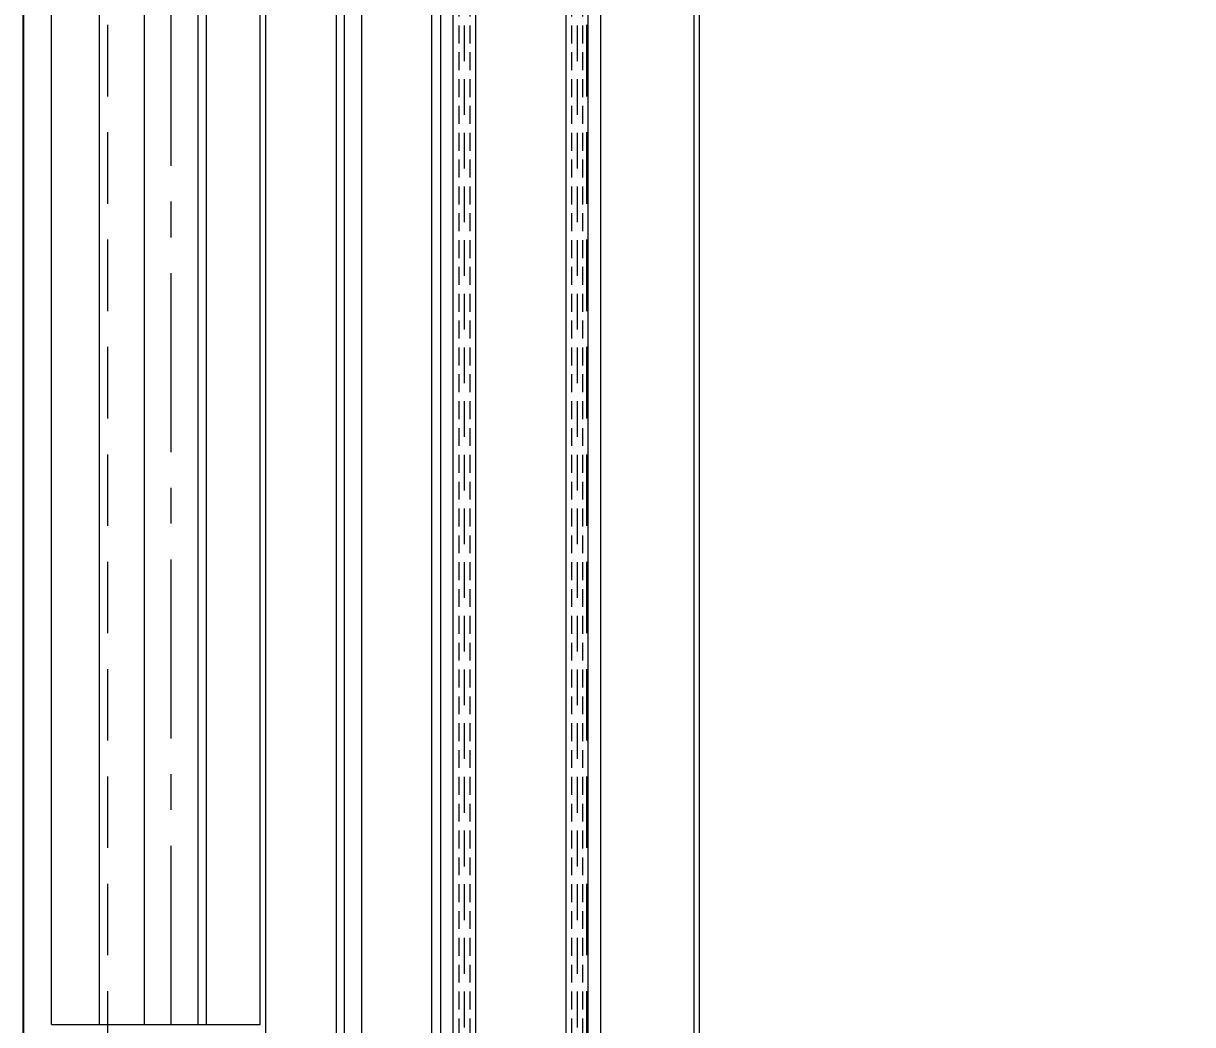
# Model space of a CAD drawing. Header units: millimetres. Extents: x -20000 to 230000, y -17405 to 24510.
# Drawn here: x 54985 to 55192.5, y -13213.7 to -13036 of the extents above; entities that cross this region are included whole.
import ezdxf

# ---------------------------------------------------------------- set-up
doc = ezdxf.new("R2010")
doc.units = ezdxf.units.MM
doc.header["$PDMODE"] = 35
doc.header["$PDSIZE"] = 0.5
doc.linetypes.add('AXES', pattern=[50.800000000000004, 31.75, -6.35, 6.35, -6.35])
doc.linetypes.add('CACHE', pattern=[9.524999999999999, 6.35, -3.175])
doc.layers.get('0').update_dxf_attribs({"lineweight": 13})
doc.layers.get('Defpoints').update_dxf_attribs({"true_color": 0xc2a584})
for name, color, linetype, lineweight in [('1 - Axe', 1, 'AXES', 0), ('1 - BETON', 251, 'Continuous', 25), ('1 - Cotation', 32, 'Continuous', 13), ('1 - INTERROMPU', 253, 'CACHE', 13), ('1 - Joint', 7, 'Continuous', 13), ('1 - PVC', 7, 'Continuous', 13), ('1 - Vitrage', 252, 'Continuous', 13)]:
    doc.layers.add(name, color=color, linetype=linetype, lineweight=lineweight)
doc.styles.add('Texte Poralu', font='tahomabd.ttf')
doc.dimstyles.new('100 - 1000', dxfattribs={"dimtxt": 15, "dimasz": 15, "dimexe": 5, "dimexo": 2.5, "dimgap": 8, "dimtad": 1, "dimdec": 1, "dimtxsty": 'Texte Poralu', "dimcen": 10, "dimazin": 0, "dimtfac": 1, "dimtdec": 1, "dimtmove": 0, "dimatfit": 3, "dimfxl": 1, "dimarcsym": 0})

# ---------------------------------------------------------------- blocks, each defined once
blk = doc.blocks.new('*U531')
at = {"layer": '1 - PVC'}
for p, q in [((9, -1), (8.99999999999962, 597.5994318834678)), ((7.999999999998713, 591.5994318834678), (8, 5)), ((-51.00000000000038, 581.4834507648161), (-51, 15.11598111865169)), ((-8.50000000000091, 18), (-8.50000000000129, 578.5994318834676)), ((-38.5, 20), (-38.50000000000038, 576.5994318834678)), ((-37.00000000000038, 576.5994318834678), (-37, 20))]:
    blk.add_line(p, q, dxfattribs=at)
at = {"layer": '1 - Vitrage', "linetype": 'CACHE', "ltscale": 0.5}
for p, q in [((-33.75000000000401, 590.1605566339772), (-33.7499999999909, 6.437745154438517)), ((-31.75000000000401, 590.1605566339772), (-31.74999999999091, 6.437745154438517)), ((-13.74999999999856, 590.1605566339772), (-13.74999999999272, 6.437745154438517)), ((-11.74999999999856, 590.1605566339772), (-11.74999999999272, 6.437745154438517))]:
    blk.add_line(p, q, dxfattribs=at)
at = {"layer": '1 - Vitrage', "linetype": 'CACHE'}
for p, q in [((-32.75000000000401, 590.1605566339772), (-32.7499999999909, 6.437745154438517)), ((-12.74999999999856, 590.1605566339772), (-12.74999999999272, 6.437745154438517))]:
    blk.add_line(p, q, dxfattribs=at)
at = {"layer": '1 - Vitrage'}
for points in [[(-34.75000000000401, 590.1605566339772), (-30.75000000000401, 590.1605566339772), (-30.74999999999091, 6.437745154438517), (-34.7499999999909, 6.437745154438517)], [(-10.74999999999856, 590.1605566339772), (-14.74999999999856, 590.1605566339772), (-14.74999999999272, 6.437745154438517), (-10.74999999999272, 6.437745154438517)]]:
    blk.add_lwpolyline(points, close=True, dxfattribs=at)
blk = doc.blocks.new('*U530')
at = {"layer": '1 - PVC'}
for p, q in [((-60, 15.11598111861713), (-59.99999999999991, 675.4834507648507)), ((-47.49999999999991, 670.5994318834678), (-47.5, 20)), ((-46, 20), (-45.99999999999991, 670.5994318834678))]:
    blk.add_line(p, q, dxfattribs=at)
blk = doc.blocks.new('*D622')
at = {"layer": '1 - Cotation', "color": 0, "lineweight": -2, "transparency": 16777216}
for p, q in [((55030.50002455678, -12805.66835877718), (55350.00002455673, -12805.66835877718)), ((55345.00002455673, -12820.66835877718), (55345.00002455673, -13891.26779066062)), ((55087.50002455699, -13906.26779066062), (55350.00002455673, -13906.26779066062))]:
    blk.add_line(p, q, dxfattribs=at)
at = {"layer": '1 - Cotation', "color": 0, "transparency": 16777216}
for points in [[(55342.50002455673, -12820.66835877718), (55347.50002455673, -12820.66835877718), (55345.00002455673, -12805.66835877718)], [(55342.50002455673, -13891.26779066062), (55347.50002455673, -13891.26779066062), (55345.00002455673, -13906.26779066062)]]:
    blk.add_solid(points, dxfattribs=at)
at = {"layer": 'Defpoints', "color": 0, "transparency": 16777216}
for p in [(55028.00002455678, -12805.66835877718), (55085.00002455699, -13906.26779066062), (55345.00002455673, -13906.26779066062)]:
    blk.add_point(p, dxfattribs=at)
at = {"layer": '1 - Cotation', "color": 0, "transparency": 16777216, "insert": (55329.50002455673, -13355.96807471889), "char_height": 15, "attachment_point": 5, "rotation": 90, "style": 'Texte Poralu'}
blk.add_mtext('H', dxfattribs=at)
blk = doc.blocks.new('*U580')
at = {"layer": '1 - Axe'}
blk.add_line((26.24999999999858, -458.0497159417323), (26.25000000001637, -60), dxfattribs=at)
at = {"layer": '1 - Joint'}
for p, q in [((21.50000000000222, -458.049715941725), (21.50000000002001, -59.99999999999272)), ((31.00000000000222, -458.0497159417287), (31.00000000002001, -59.99999999999636))]:
    blk.add_line(p, q, dxfattribs=at)
at = {"layer": '1 - PVC'}
for p, q in [((5.000000000002217, -458.0497159417323), (5.000000000020009, -60)), ((13.50000000000222, -458.0497159417323), (13.50000000002001, -60)), ((32.49999999999858, -458.0497159417359), (32.50000000001637, -60.00000000000364)), ((42.00000000000222, -458.0497159417177), (42.00000000002001, -59.99999999998545)), ((5.000000000002217, -458.0497159417323), (42.00000000000222, -458.0497159417177))]:
    blk.add_line(p, q, dxfattribs=at)

msp = doc.modelspace()

# ---------------------------------------------------------------- linework, layer by layer
at = {"layer": '1 - BETON'}
msp.add_lwpolyline([(55025.00002455683, -13906.26779066064), (54985.00002455668, -13906.26779066063), (54985.00002455695, -12755.66835877757)], dxfattribs=at)
at = {"layer": '1 - INTERROMPU', "ltscale": 2}
for p, q in [((55000.00002455683, -13906.26779066063), (55000.00002455693, -12615.66835877718)), ((55085.00002455699, -13906.26779066062), (55085.00002455693, -12615.66835877718))]:
    msp.add_line(p, q, dxfattribs=at)

# ---------------------------------------------------------------- block references
for name, p in [('*U580', (54985.00002455693, -12755.66835877718)), ('*U530', (55088.00002455665, -13559.26779066065)), ('*U531', (55096.00002455665, -13512.26779066065))]:
    msp.add_blockref(name, p)

# ---------------------------------------------------------------- dimensions: what is measured, and where the dimension line sits
at = {"layer": '1 - Cotation'}
dim = msp.add_linear_dim(base=(55345.00002455673, -13906.26779066062), p1=(55028.00002455678, -12805.66835877718), p2=(55085.00002455699, -13906.26779066062), angle=90, text='H', dimstyle='100 - 1000', dxfattribs=at)
dim.commit()
dim.dimension.update_dxf_attribs({"geometry": '*D622', "text_midpoint": (55329.50002455673, -13355.96807471889)})

doc.saveas('drawing.dxf')
